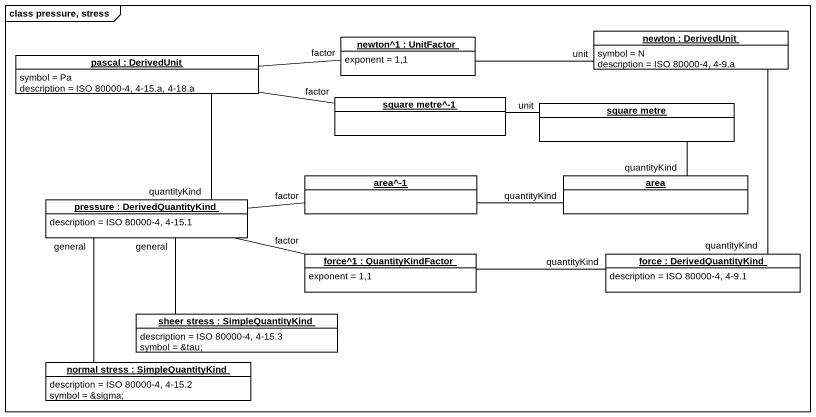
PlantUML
@startuml
mainframe class pressure, stress
hide circle
hide empty members
object "pascal : DerivedUnit" as pascal #FFFFFF {
  symbol = Pa
  description = ISO 80000-4, 4-15.a, 4-18.a
}
object "newton^1 : UnitFactor" as newton_1 #FFFFFF {
  exponent = 1,1
}
object "newton : DerivedUnit" as newton #FFFFFF {
  symbol = N
  description = ISO 80000-4, 4-9.a
}
object "square metre^-1" as square_metre_1 #FFFFFF
object "square metre" as square_metre #FFFFFF
object "area^-1" as area_1 #FFFFFF
object area #FFFFFF
object "pressure : DerivedQuantityKind" as pressure #FFFFFF {
  description = ISO 80000-4, 4-15.1
}
object "force^1 : QuantityKindFactor" as force_1 #FFFFFF {
  exponent = 1,1
}
object "force : DerivedQuantityKind" as force #FFFFFF {
  description = ISO 80000-4, 4-9.1
}
object "sheer stress : SimpleQuantityKind" as sheer_stress #FFFFFF {
  description = ISO 80000-4, 4-15.3
  symbol = &tau;
}
object "normal stress : SimpleQuantityKind" as normal_stress #FFFFFF {
  description = ISO 80000-4, 4-15.2
  symbol = &sigma;
}
pascal -- pressure : quantityKind
newton_1 -left- pascal : factor
newton -left- newton_1 : unit
newton -- force : quantityKind
square_metre_1 -left- pascal : factor
square_metre -left- square_metre_1 : unit
square_metre -- area : quantityKind
area_1 -left- pressure : factor
area -left- area_1 : quantityKind
force_1 -left- pressure : factor
force -left- force_1 : quantityKind
sheer_stress -up- pressure : general
normal_stress -up- pressure : general
@enduml
